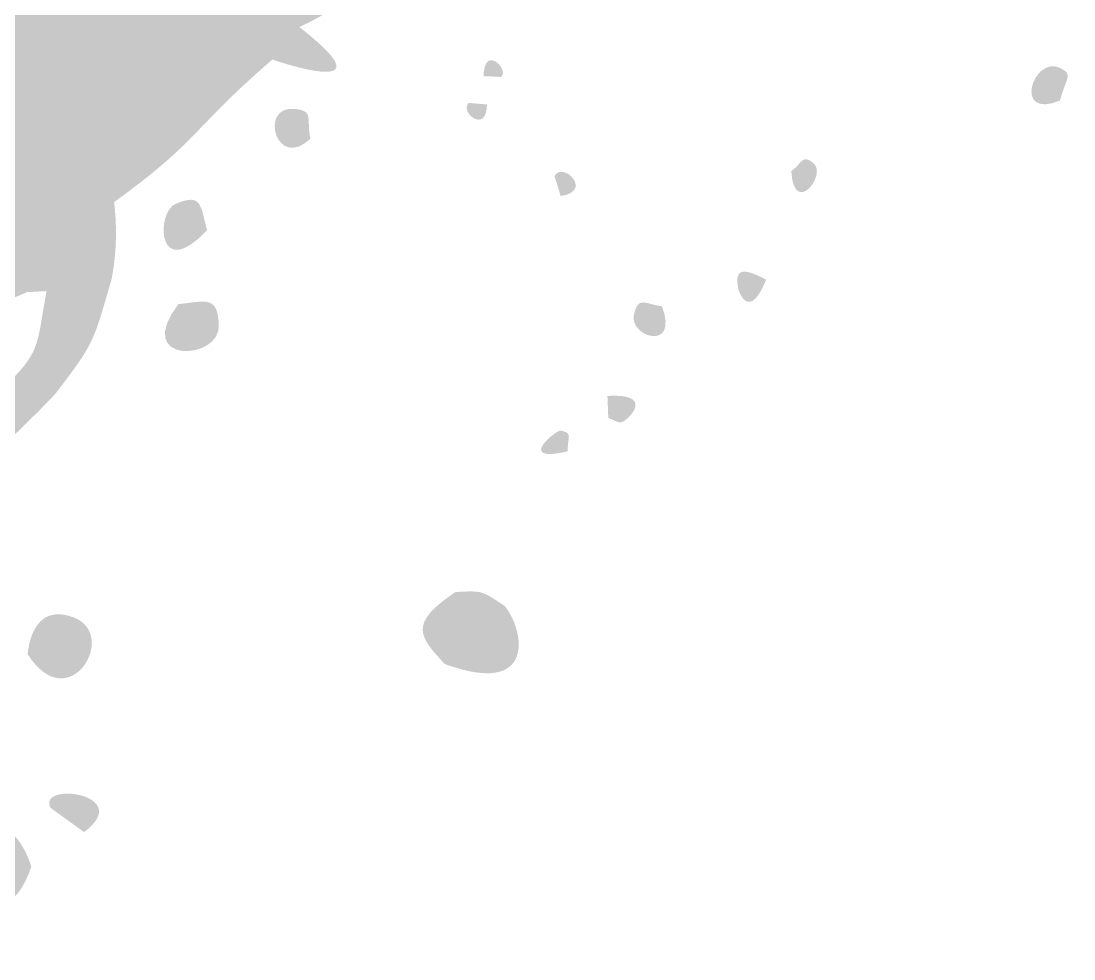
# Model space of a CAD drawing. Header units: millimetres. Extents: x 1329 to 1518, y 49 to 125.
# Drawn here: x 1496.29 to 1511.19, y 85.87 to 99.14 of the extents above; entities that cross this region are included whole.
import ezdxf

# ---------------------------------------------------------------- set-up
doc = ezdxf.new("R2010")
doc.units = ezdxf.units.MM

msp = doc.modelspace()

# ---------------------------------------------------------------- hatches: boundary and pattern name
at = {"true_color": 0x080808, "transparency": 33554687}
h = msp.add_hatch(color=18, dxfattribs=at)
edge = h.paths.add_edge_path(flags=0)
edge.add_spline(control_points=[(1503.499, 103.194), (1503.45, 103.096), (1503.285, 103.099), (1503.236, 103.002), (1503.088, 102.704), (1503.595, 102.018), (1502.783, 100.32), (1501.387, 99.953), (1501.519, 99.698), (1500.229, 99.058), (1500.196, 99.025), (1499.995, 98.824), (1499.847, 98.601), (1498.69, 97.603), (1498.83, 97.468), (1497.607, 96.583), (1497.607, 96.583), (1496.836, 96.398), (1496.836, 96.398), (1496.834, 96.397), (1496.835, 96.399), (1495.847, 95.699), (1495.847, 95.699), (1495.773, 95.479), (1495.773, 95.479), (1495.773, 95.479), (1495.81, 95.054), (1495.81, 95.054), (1495.735, 95.026), (1495.773, 94.99), (1494.887, 94.662), (1494.887, 94.662), (1494.719, 94.725), (1494.719, 94.725), (1494.397, 95.271), (1495.084, 95.114), (1495.248, 95.498), (1495.273, 95.556), (1495.478, 95.919), (1495.499, 95.955), (1495.499, 95.955), (1495.38, 96.102), (1495.38, 96.102), (1494.611, 95.863), (1494.506, 95.805), (1494.436, 95.767), (1494.393, 95.743), (1494.266, 95.673), (1493.872, 95.538), (1493.872, 95.538), (1493.414, 95.409), (1493.414, 95.409), (1492.931, 95.351), (1492.977, 95.302), (1492.56, 95.038), (1491.676, 94.476), (1491.511, 95.369), (1490.586, 94.892), (1489.462, 94.525), (1489.406, 94.82), (1488.285, 94.385), (1488.102, 94.378), (1487.102, 94.339), (1486.086, 93.736), (1486.07, 93.705), (1486.085, 93.725), (1485.831, 93.501), (1485.831, 93.501), (1485.501, 93.51), (1485.501, 93.51), (1485.501, 93.51), (1485.332, 93.665), (1485.332, 93.665), (1485.401, 94.272), (1485.515, 94.202), (1485.82, 94.718), (1485.82, 94.718), (1486.01, 94.81), (1486.01, 94.81), (1486.01, 94.81), (1486.086, 95.054), (1486.086, 95.054), (1486.241, 95.316), (1486.197, 95.351), (1486.494, 95.44), (1487.057, 95.609), (1486.702, 96.204), (1487.267, 96.134), (1487.267, 96.134), (1487.483, 95.513), (1487.483, 95.513), (1487.119, 95.137), (1486.763, 95.055), (1487.157, 94.882), (1487.316, 94.812), (1487.306, 94.886), (1487.804, 95.168), (1488.344, 95.447), (1488.375, 95.366), (1488.784, 95.848), (1489.151, 96.281), (1489.406, 95.551), (1491.056, 96.414), (1491.407, 96.598), (1491.119, 97.275), (1492.74, 97.172), (1493.491, 97.028), (1493.468, 97.188), (1494.053, 97.678), (1494.053, 97.678), (1494.462, 98.11), (1494.462, 98.11), (1494.837, 98.432), (1494.775, 98.465), (1494.774, 98.955), (1495.201, 99.225), (1495.195, 99.259), (1495.703, 99.185), (1496.305, 99.096), (1497.01, 99.814), (1497.318, 99.895), (1497.493, 99.809), (1497.464, 99.645), (1498.005, 99.836), (1498.549, 100.029), (1497.955, 100.092), (1497.537, 100.505), (1497.685, 101.074), (1497.608, 101.113), (1497.826, 101.202), (1498.457, 101.462), (1498.687, 101.513), (1498.789, 100.81), (1498.931, 99.833), (1498.97, 101.26), (1500.144, 102.001), (1500.207, 101.968), (1500.472, 101.828), (1500.965, 101.665), (1500.965, 101.665), (1501.127, 102.011), (1501.127, 102.011), (1501.127, 102.011), (1501.26, 102.067), (1501.26, 102.067), (1501.564, 102.344), (1501.568, 102.315), (1501.74, 102.718), (1502.472, 102.486), (1502.438, 102.769), (1502.8, 103.444), (1503.101, 104.007), (1503.472, 103.248), (1503.499, 103.194)], knot_values=[0, 0, 0, 0, 1, 1, 1, 2, 2, 2, 3, 3, 3, 4, 4, 4, 5, 5, 5, 6, 6, 6, 7, 7, 7, 8, 8, 8, 9, 9, 9, 10, 10, 10, 11, 11, 11, 12, 12, 12, 13, 13, 13, 14, 14, 14, 15, 15, 15, 16, 16, 16, 17, 17, 17, 18, 18, 18, 19, 19, 19, 20, 20, 20, 21, 21, 21, 22, 22, 22, 23, 23, 23, 24, 24, 24, 25, 25, 25, 26, 26, 26, 27, 27, 27, 28, 28, 28, 29, 29, 29, 30, 30, 30, 31, 31, 31, 32, 32, 32, 33, 33, 33, 34, 34, 34, 35, 35, 35, 36, 36, 36, 37, 37, 37, 38, 38, 38, 39, 39, 39, 40, 40, 40, 41, 41, 41, 42, 42, 42, 43, 43, 43, 44, 44, 44, 45, 45, 45, 46, 46, 46, 47, 47, 47, 48, 48, 48, 49, 49, 49, 50, 50, 50, 51, 51, 51, 51], degree=3, periodic=1)
h = msp.add_hatch(color=18, dxfattribs=at)
edge = h.paths.add_edge_path(flags=0)
edge.add_spline(control_points=[(1500.229, 99.058), (1501.582, 98.006), (1499.89, 98.581), (1499.847, 98.601), (1499.995, 98.824), (1500.196, 99.025), (1500.229, 99.058)], knot_values=[0, 0, 0, 0, 1, 1, 1, 2, 2, 2, 2], degree=3, periodic=1)
h = msp.add_hatch(color=18, dxfattribs=at)
edge = h.paths.add_edge_path(flags=0)
edge.add_spline(control_points=[(1502.833, 98.364), (1502.842, 98.824), (1503.198, 98.454), (1503.085, 98.359), (1503.069, 98.346), (1503.085, 98.359), (1502.833, 98.364)], knot_values=[0, 0, 0, 0, 1, 1, 1, 2, 2, 2, 2], degree=3, periodic=1)
h = msp.add_hatch(color=18, dxfattribs=at)
edge = h.paths.add_edge_path(flags=0)
edge.add_spline(control_points=[(1510.988, 98.018), (1510.305, 97.743), (1510.615, 98.665), (1510.988, 98.481), (1511.186, 98.384), (1511.07, 98.341), (1510.988, 98.018)], knot_values=[0, 0, 0, 0, 1, 1, 1, 2, 2, 2, 2], degree=3, periodic=1)
h = msp.add_hatch(color=18, dxfattribs=at)
edge = h.paths.add_edge_path(flags=0)
edge.add_spline(control_points=[(1500.383, 97.479), (1499.899, 97.02), (1499.655, 97.944), (1500.151, 97.902), (1500.442, 97.878), (1500.323, 97.76), (1500.383, 97.479)], knot_values=[0, 0, 0, 0, 1, 1, 1, 2, 2, 2, 2], degree=3, periodic=1)
h = msp.add_hatch(color=18, dxfattribs=at)
edge = h.paths.add_edge_path(flags=0)
edge.add_spline(control_points=[(1502.881, 97.964), (1502.879, 97.533), (1502.481, 97.865), (1502.626, 97.986), (1502.626, 97.986), (1502.881, 97.964), (1502.881, 97.964)], knot_values=[0, 0, 0, 0, 1, 1, 1, 2, 2, 2, 2], degree=3, periodic=1)
h = msp.add_hatch(color=18, dxfattribs=at)
edge = h.paths.add_edge_path(flags=0)
edge.add_spline(control_points=[(1503.923, 96.668), (1503.842, 96.958), (1503.83, 96.937), (1503.842, 96.958), (1503.955, 97.158), (1504.396, 96.737), (1503.923, 96.668)], knot_values=[0, 0, 0, 0, 1, 1, 1, 2, 2, 2, 2], degree=3, periodic=1)
h = msp.add_hatch(color=18, dxfattribs=at)
edge = h.paths.add_edge_path(flags=0)
edge.add_spline(control_points=[(1507.187, 97.022), (1507.355, 97.146), (1507.341, 97.265), (1507.504, 97.13), (1507.694, 96.971), (1507.225, 96.365), (1507.187, 97.022)], knot_values=[0, 0, 0, 0, 1, 1, 1, 2, 2, 2, 2], degree=3, periodic=1)
h = msp.add_hatch(color=18, dxfattribs=at)
edge = h.paths.add_edge_path(flags=0)
edge.add_spline(control_points=[(1498.922, 96.185), (1498.21, 95.428), (1498.195, 96.445), (1498.479, 96.56), (1498.847, 96.71), (1498.824, 96.547), (1498.922, 96.185)], knot_values=[0, 0, 0, 0, 1, 1, 1, 2, 2, 2, 2], degree=3, periodic=1)
h = msp.add_hatch(color=18, dxfattribs=at)
edge = h.paths.add_edge_path(flags=0)
edge.add_spline(control_points=[(1497.607, 96.583), (1497.677, 95.993), (1497.585, 95.561), (1497.566, 95.474), (1497.566, 95.474), (1497.346, 95.484), (1497.346, 95.484), (1496.752, 95.55), (1496.974, 95.796), (1496.836, 96.398), (1496.836, 96.398), (1497.607, 96.583), (1497.607, 96.583)], knot_values=[0, 0, 0, 0, 1, 1, 1, 2, 2, 2, 3, 3, 3, 4, 4, 4, 4], degree=3, periodic=1)
h = msp.add_hatch(color=18, dxfattribs=at)
edge = h.paths.add_edge_path(flags=0)
edge.add_spline(control_points=[(1496.836, 96.398), (1496.974, 95.796), (1496.752, 95.55), (1497.346, 95.484), (1497.346, 95.484), (1497.566, 95.474), (1497.566, 95.474), (1497.311, 94.607), (1497.34, 94.607), (1496.788, 93.887), (1496.696, 93.766), (1495.372, 92.459), (1495.051, 92.3), (1494.499, 92.539), (1494.716, 92.708), (1495.017, 93.213), (1495.357, 93.37), (1495.331, 93.355), (1495.357, 93.37), (1495.55, 93.486), (1495.502, 93.519), (1495.706, 93.642), (1495.706, 93.642), (1495.992, 93.91), (1495.992, 93.91), (1496.589, 94.475), (1496.502, 94.53), (1496.651, 95.324), (1496.529, 95.482), (1496.515, 95.4), (1496.366, 95.308), (1496.327, 95.279), (1496.324, 95.3), (1495.81, 95.054), (1495.81, 95.054), (1495.773, 95.479), (1495.773, 95.479), (1495.773, 95.479), (1495.847, 95.699), (1495.847, 95.699), (1496.835, 96.399), (1496.834, 96.397), (1496.836, 96.398)], knot_values=[0, 0, 0, 0, 1, 1, 1, 2, 2, 2, 3, 3, 3, 4, 4, 4, 5, 5, 5, 6, 6, 6, 7, 7, 7, 8, 8, 8, 9, 9, 9, 10, 10, 10, 11, 11, 11, 12, 12, 12, 13, 13, 13, 14, 14, 14, 14], degree=3, periodic=1)
h = msp.add_hatch(color=18, dxfattribs=at)
edge = h.paths.add_edge_path(flags=0)
edge.add_spline(control_points=[(1506.831, 95.485), (1506.589, 94.887), (1506.445, 95.321), (1506.438, 95.353), (1506.372, 95.668), (1506.532, 95.643), (1506.831, 95.485)], knot_values=[0, 0, 0, 0, 1, 1, 1, 2, 2, 2, 2], degree=3, periodic=1)
h = msp.add_hatch(color=18, dxfattribs=at)
edge = h.paths.add_edge_path(flags=0)
edge.add_spline(control_points=[(1496.366, 95.308), (1496.515, 95.4), (1496.529, 95.482), (1496.651, 95.324), (1496.651, 95.324), (1496.366, 95.308), (1496.366, 95.308)], knot_values=[0, 0, 0, 0, 1, 1, 1, 2, 2, 2, 2], degree=3, periodic=1)
h = msp.add_hatch(color=18, dxfattribs=at)
edge = h.paths.add_edge_path(flags=0)
edge.add_spline(control_points=[(1498.516, 95.139), (1498.925, 95.185), (1499.071, 95.256), (1499.088, 94.838), (1499.109, 94.335), (1497.859, 94.283), (1498.516, 95.139)], knot_values=[0, 0, 0, 0, 1, 1, 1, 2, 2, 2, 2], degree=3, periodic=1)
h = msp.add_hatch(color=18, dxfattribs=at)
edge = h.paths.add_edge_path(flags=0)
edge.add_spline(control_points=[(1505.357, 95.108), (1505.604, 94.458), (1504.885, 94.674), (1504.961, 94.993), (1505.024, 95.258), (1505.103, 95.143), (1505.357, 95.108)], knot_values=[0, 0, 0, 0, 1, 1, 1, 2, 2, 2, 2], degree=3, periodic=1)
h = msp.add_hatch(color=18, dxfattribs=at)
edge = h.paths.add_edge_path(flags=0)
edge.add_spline(control_points=[(1504.586, 93.841), (1505.218, 93.875), (1504.912, 93.563), (1504.887, 93.54), (1504.756, 93.42), (1504.762, 93.468), (1504.598, 93.53), (1504.598, 93.53), (1504.586, 93.841), (1504.586, 93.841)], knot_values=[0, 0, 0, 0, 1, 1, 1, 2, 2, 2, 3, 3, 3, 3], degree=3, periodic=1)
h = msp.add_hatch(color=18, dxfattribs=at)
edge = h.paths.add_edge_path(flags=0)
edge.add_spline(control_points=[(1504.025, 93.056), (1503.273, 92.883), (1503.865, 93.367), (1503.929, 93.351), (1504.107, 93.308), (1504.015, 93.258), (1504.025, 93.056)], knot_values=[0, 0, 0, 0, 1, 1, 1, 2, 2, 2, 2], degree=3, periodic=1)
h = msp.add_hatch(color=18, dxfattribs=at)
edge = h.paths.add_edge_path(flags=0)
edge.add_spline(control_points=[(1502.437, 91.066), (1502.437, 90.994), (1502.435, 90.477), (1502.455, 90.159), (1502.455, 90.159), (1502.285, 90.047), (1502.285, 90.047), (1501.923, 90.435), (1501.764, 90.619), (1502.437, 91.066)], knot_values=[0, 0, 0, 0, 1, 1, 1, 2, 2, 2, 3, 3, 3, 3], degree=3, periodic=1)
h = msp.add_hatch(color=18, dxfattribs=at)
edge = h.paths.add_edge_path(flags=0)
edge.add_spline(control_points=[(1502.437, 91.066), (1502.825, 91.086), (1502.805, 91.087), (1503.136, 90.865), (1502.816, 90.199), (1502.626, 90.315), (1502.455, 90.159), (1502.435, 90.477), (1502.437, 90.994), (1502.437, 91.066)], knot_values=[0, 0, 0, 0, 1, 1, 1, 2, 2, 2, 3, 3, 3, 3], degree=3, periodic=1)
h = msp.add_hatch(color=18, dxfattribs=at)
edge = h.paths.add_edge_path(flags=0)
edge.add_spline(control_points=[(1496.384, 90.186), (1496.39, 90.253), (1496.447, 90.93), (1497.035, 90.707), (1497.681, 90.462), (1496.966, 89.269), (1496.384, 90.186)], knot_values=[0, 0, 0, 0, 1, 1, 1, 2, 2, 2, 2], degree=3, periodic=1)
h = msp.add_hatch(color=18, dxfattribs=at)
edge = h.paths.add_edge_path(flags=0)
edge.add_spline(control_points=[(1503.136, 90.865), (1503.413, 90.52), (1503.583, 89.572), (1502.285, 90.047), (1502.285, 90.047), (1502.455, 90.159), (1502.455, 90.159), (1502.626, 90.315), (1502.816, 90.199), (1503.136, 90.865)], knot_values=[0, 0, 0, 0, 1, 1, 1, 2, 2, 2, 3, 3, 3, 3], degree=3, periodic=1)
h = msp.add_hatch(color=18, dxfattribs=at)
edge = h.paths.add_edge_path(flags=0)
edge.add_spline(control_points=[(1497.182, 87.67), (1497.182, 87.67), (1496.707, 88.012), (1496.707, 88.012), (1496.511, 88.39), (1497.909, 88.214), (1497.182, 87.67)], knot_values=[0, 0, 0, 0, 1, 1, 1, 2, 2, 2, 2], degree=3, periodic=1)
h = msp.add_hatch(color=18, dxfattribs=at)
edge = h.paths.add_edge_path(flags=0)
edge.add_spline(control_points=[(1496.435, 87.18), (1496.011, 85.875), (1494.788, 87.113), (1495.558, 87.642), (1496.167, 88.06), (1496.412, 87.256), (1496.435, 87.18)], knot_values=[0, 0, 0, 0, 1, 1, 1, 2, 2, 2, 2], degree=3, periodic=1)

doc.saveas('drawing.dxf')
